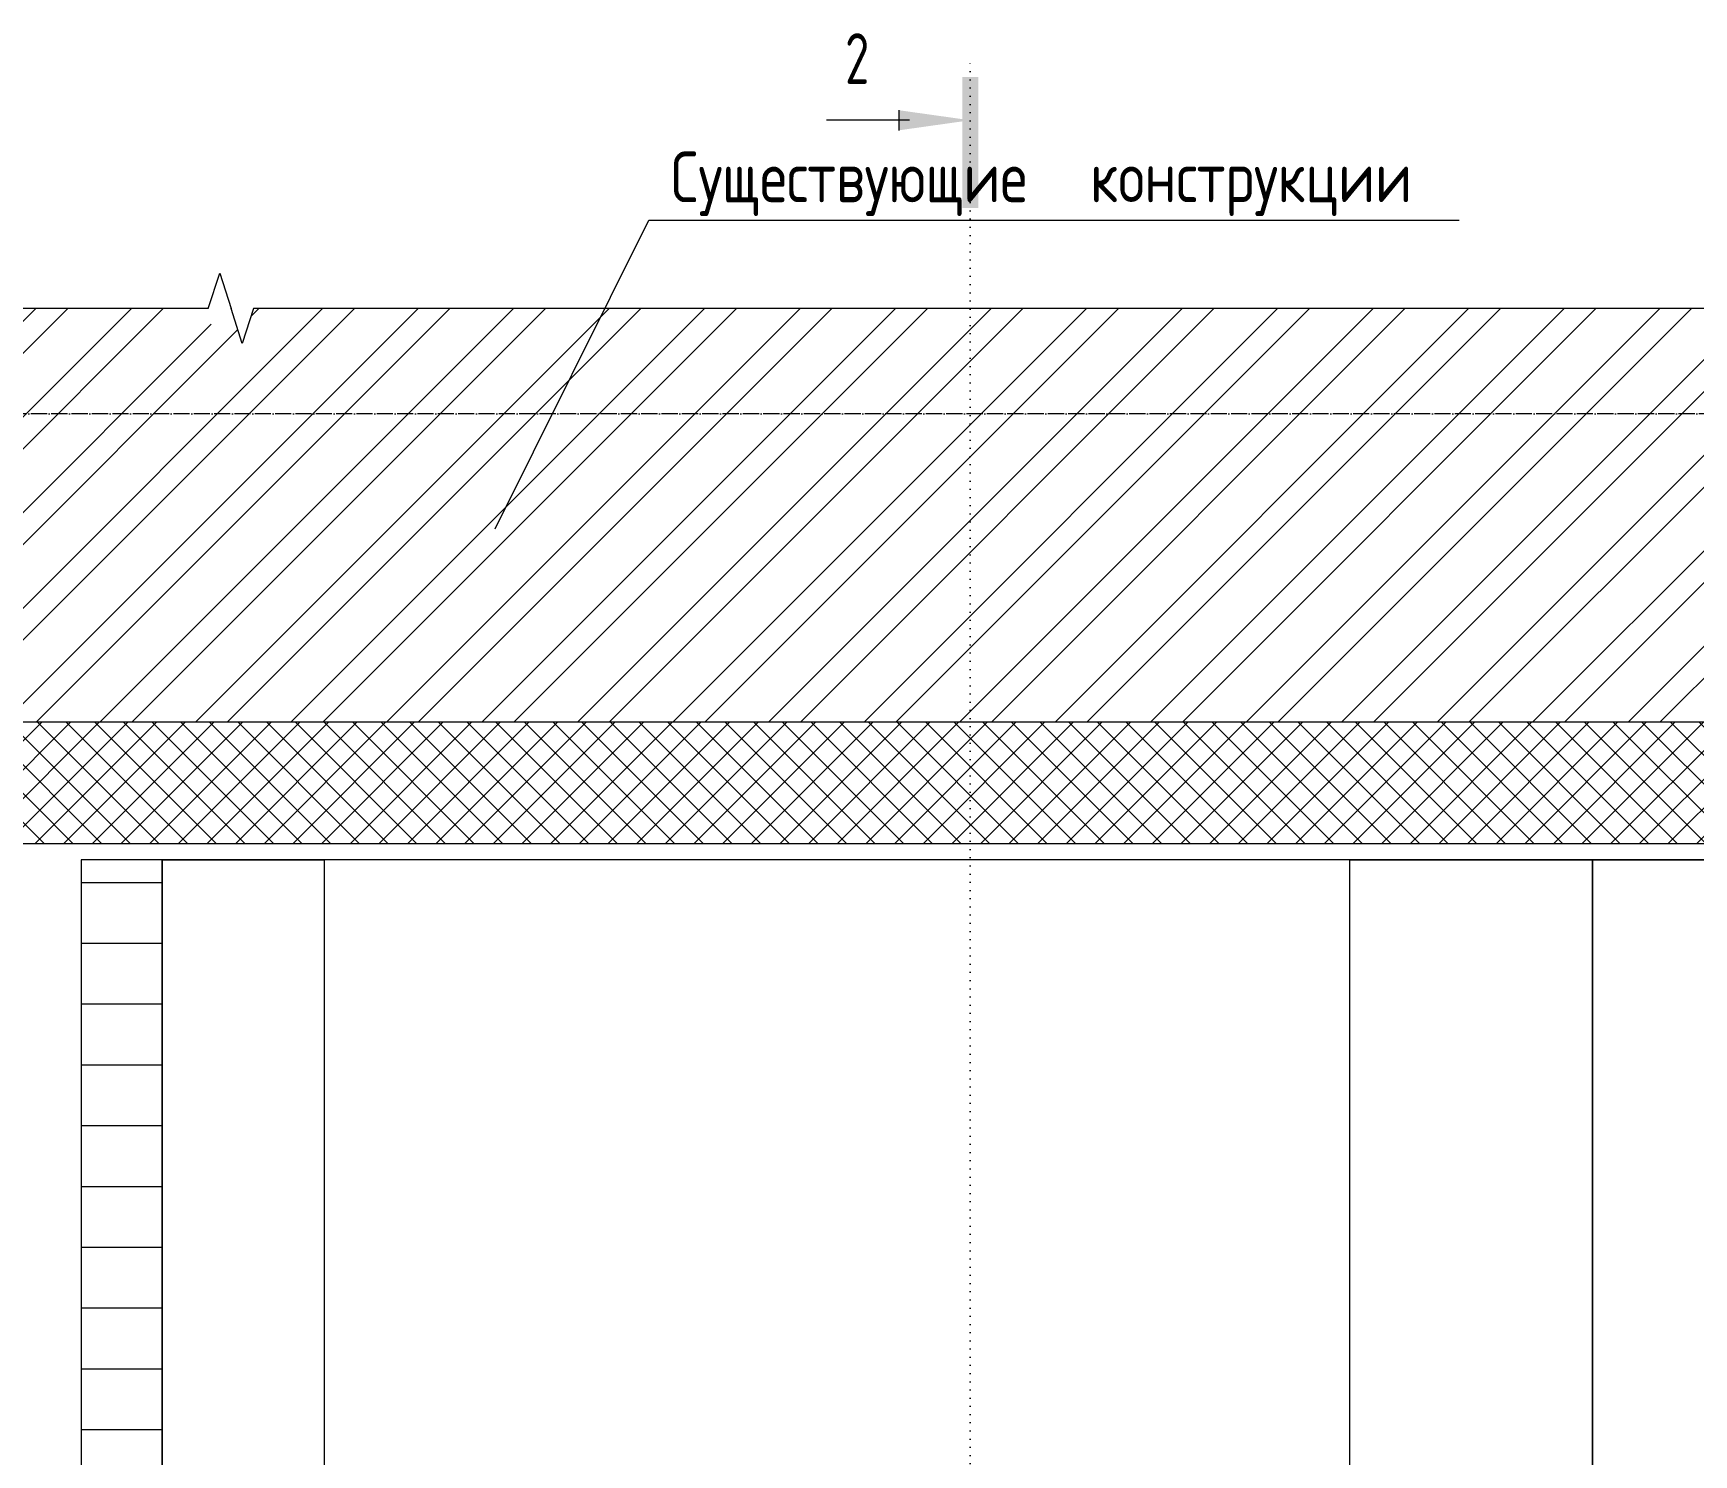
# Model space of a CAD drawing. Header units: millimetres. Extents: x 38797 to 82950, y -34477 to 2697.
# Drawn here: x 40916 to 42965, y -32349 to -30596 of the extents above; entities that cross this region are included whole.
import ezdxf

# ---------------------------------------------------------------- set-up
doc = ezdxf.new("R2010")
doc.units = ezdxf.units.MM
doc.linetypes.add('02 Штрихпунктирная _20 мм_', pattern=[25, 20, -2.5, 0, -2.5])
doc.linetypes.add('04 Пунктир 10мм', pattern=[10, 0, -10])
for name, color, linetype, lineweight in [('AA_Oformlenie', 7, 'Continuous', 9), ('AA_Razrez', 7, 'Continuous', 9), ('AA_Vinoska', 7, 'Continuous', 9), ('AF_Element', 7, 'Continuous', 20), ('AF_Element_Опалубка', 253, 'Continuous', 20), ('AF_Perekritie', 7, 'Continuous', 20), ('AF_Perekritie_Опалубка', 253, 'Continuous', 20), ('AF_Pokritie', 7, 'Continuous', 9), ('AF_Stena', 7, 'Continuous', 60), ('AF_Stena_Опалубка', 253, 'Continuous', 20), ('KR_Fundament', 7, 'Continuous', 20), ('Оси', 7, 'Continuous', 9)]:
    doc.layers.add(name, color=color, linetype=linetype, lineweight=lineweight)
doc.styles.add('GOST Common', font='GOST_Common.ttf', dxfattribs={"width": 0.85, "height": 62.5})
doc.styles.add('ISOCPEUR_1', font='isocpeur.TTF', dxfattribs={"width": 0.7, "height": 62.5})
pattern_1 = [(0, (0, -65017.99), (0, 75), [])]

# ---------------------------------------------------------------- blocks, each defined once
blk = doc.blocks.new('Лестница - Лестница-3665204-ВК_КМ')
at = {"layer": 'AF_Perekritie'}
for p, q in [((42540.1, -31615), (42840.1, -31615)), ((42540.1, -31615), (42540.1, -33065)), ((44040, -31615), (42840.1, -31615)), ((42840.1, -31615), (42840.1, -33065))]:
    blk.add_line(p, q, dxfattribs=at)
blk = doc.blocks.new('Песок ср крупн - Песок ср крупн-3745068-ВК_КМ')
at = {"layer": 'AF_Element', "lineweight": 9}
for p, q in [((42840.1, -31615), (44440.1, -31615)), ((42840.1, -33065), (42840.1, -31615)), ((44440.1, -33065), (42840.1, -33065))]:
    blk.add_line(p, q, dxfattribs=at)
blk = doc.blocks.new('011_ЛинияОбрыва _ЭлУзла_Линия_ - Тип 1-3803213-ВК_КМ')
at = {"layer": 'AA_Oformlenie'}
for p, q in [((0, 0), (3692.5, 0)), ((3748.2, 0), (5723.5, 0))]:
    blk.add_line(p, q, dxfattribs=at)
blk = doc.blocks.new('Разрез - Номер узла_ спереди-394134-ВК_КМ')
at = {"layer": 'AA_Razrez'}
for points in [[(7.329, 0.404), (7.329, -0.394), (0.873, -0.394), (0.873, 0.404)], [(3.497, -3.533), (2.503, -3.533), (3, 0)]]:
    blk.add_hatch(color=256, dxfattribs=at).paths.add_polyline_path(points)
for p, q in [((3, -3), (3, -7.096)), ((2.503, -3.533), (3.497, -3.533))]:
    blk.add_line(p, q, dxfattribs=at)
blk = doc.blocks.new('010_Текст с выноской - Текст 2 строки-3840104-ВК_КМ')
at = {"layer": 'AA_Vinoska'}
blk.add_line((-20, 0), (20, 0), dxfattribs=at)

msp = doc.modelspace()

# ---------------------------------------------------------------- hatches: boundary and pattern name
at = {"layer": 'AF_Pokritie'}
h = msp.add_hatch(dxfattribs=at)
h.set_pattern_fill('FP_1', color=256, style=0, pattern_type=2)
h.set_pattern_definition(pattern_1)
h.paths.add_polyline_path([(40975.0616, -33365), (44740.0616, -33365), (44740.0616, -31615), (44640.0616, -31615), (44640.0616, -33265), (41075.0616, -33265), (41075.0616, -31615), (40975.0616, -31615), (40975.0616, -33333.1834)])
h = msp.add_hatch(dxfattribs=at)
h.set_pattern_fill('FP_1', color=256, style=0, pattern_type=2)
h.set_pattern_definition(pattern_1)
h.paths.add_polyline_path([(40975.0616, -33365), (44740.0616, -33365), (44740.0616, -31615), (44640.0616, -31615), (44640.0616, -33265), (41075.0616, -33265), (41075.0616, -31615), (40975.0616, -31615), (40975.0616, -33333.1834)])
at = {"layer": 'AF_Stena', "lineweight": 9}
h = msp.add_hatch(dxfattribs=at)
h.set_pattern_fill('FP_2', color=256, style=0, pattern_type=2)
h.set_pattern_definition([(45, (0, -65017.99), (-58.93311, 58.93311), []), (45, (39.29, -65017.99), (-58.93311, 58.93311), [])])
h.paths.add_polyline_path([(39199.8389, -31445), (44880.0616, -31445), (44880.0616, -31292.5), (44836.7603, -31278.75), (44880.0616, -31265), (44860.4353, -31265), (44860.4353, -31236.8457), (44880.0616, -31236.8457), (44880.0616, -30935), (41187.5616, -30935), (41173.8116, -30978.3013), (41160.0616, -30935), (41160.0616, -30954.6264), (41131.9073, -30954.6264), (41131.9073, -30935), (39156.5376, -30935), (39156.5376, -31237.5), (39199.8389, -31251.25), (39156.5376, -31265), (39176.164, -31265), (39176.164, -31293.1543), (39156.5376, -31293.1543), (39156.5376, -31445), (39176.164, -31445)])
h = msp.add_hatch(dxfattribs=at)
h.set_pattern_fill('FP_3', color=256, style=0, pattern_type=2)
h.set_pattern_definition([(45, (0, -65017.993), (-17.67767, 17.67767), []), (135, (0, -65017.993), (-17.67767, -17.67767), [])])
h.paths.add_polyline_path([(39156.5376, -31595), (44880.0616, -31595), (44880.0616, -31445), (39156.5376, -31445)])

# ---------------------------------------------------------------- linework, layer by layer
at = {"layer": 'AA_Razrez', "linetype": '04 Пунктир 10мм'}
msp.add_line((42072.2415, -33824.4116), (42072.2415, -30627.9421), dxfattribs=at)
at = {"layer": 'AA_Vinoska'}
for p, q in [((41486.021, -31206.7069), (41675.5615, -30826.0858)), ((41131.9073, -30935), (41145.9844, -30891.6749)), ((41145.9844, -30891.6749), (41160.0616, -30935)), ((41173.8116, -30978.3013), (41160.0616, -30935)), ((41187.5616, -30935), (41173.8116, -30978.3013))]:
    msp.add_line(p, q, dxfattribs=at)
at = {"layer": 'AF_Pokritie'}
for p, q in [((44740.0616, -31615), (40975.0616, -31615)), ((40975.0616, -31615), (40975.0616, -33365))]:
    msp.add_line(p, q, dxfattribs=at)
at = {"layer": 'AF_Stena_Опалубка', "lineweight": 9}
for p, q in [((41131.9073, -30935), (39156.5376, -30935)), ((44880.0616, -30935), (41187.5616, -30935)), ((39156.5376, -31595), (44880.0616, -31595)), ((41075.0616, -33265), (41075.0616, -31615)), ((41075.0616, -31615), (41275.0616, -31615)), ((41275.0616, -31615), (41275.0616, -33065))]:
    msp.add_line(p, q, dxfattribs=at)
at = {"layer": 'AF_Stena_Опалубка'}
msp.add_line((39156.5376, -31445), (44880.0616, -31445), dxfattribs=at)
at = {"layer": 'KR_Fundament'}
for p, q in [((44640.0616, -31615), (41075.0616, -31615)), ((41075.0616, -31615), (41075.0616, -33265))]:
    msp.add_line(p, q, dxfattribs=at)
at = {"layer": 'Оси', "linetype": '02 Штрихпунктирная _20 мм_'}
msp.add_line((44873.7779, -31065), (39126.3624, -31065), dxfattribs=at)

# ---------------------------------------------------------------- block references
at = {"layer": 'AA_Oformlenie', "rotation": 180}
msp.add_blockref('011_ЛинияОбрыва _ЭлУзла_Линия_ - Тип 1-3803213-ВК_КМ', (44880.0616, -30935), dxfattribs=at)
at = {"layer": 'AA_Razrez', "xscale": 24.99999999999999, "yscale": 24.99999999999999, "zscale": 24.99999999999999, "rotation": 269.9999999999998}
msp.add_blockref('Разрез - Номер узла_ спереди-394134-ВК_КМ', (42072.2415, -30627.9421), dxfattribs=at)
at = {"layer": 'AA_Vinoska', "xscale": 25, "yscale": 25, "zscale": 25}
msp.add_blockref('010_Текст с выноской - Текст 2 строки-3840104-ВК_КМ', (42175.5615, -30826.0858), dxfattribs=at)
at = {"layer": 'AF_Element_Опалубка', "lineweight": 9}
msp.add_blockref('Песок ср крупн - Песок ср крупн-3745068-ВК_КМ', (0, 0), dxfattribs=at)
at = {"layer": 'AF_Perekritie_Опалубка'}
msp.add_blockref('Лестница - Лестница-3665204-ВК_КМ', (0, 0), dxfattribs=at)

# ---------------------------------------------------------------- texts
at = {"layer": 'AA_Razrez', "insert": (41917.7198, -30595.5767), "char_height": 62.5, "width": 37.879734, "attachment_point": 1, "style": 'ISOCPEUR_1'}
msp.add_mtext('\\fISOCPEUR|b0|i0|c204|p34|;\\W.7;2', dxfattribs=at)
at = {"layer": 'AA_Vinoska', "char_height": 62.5, "attachment_point": 1, "style": 'GOST Common'}
for s, insert, width in [('Существующие', (41702.8623, -30741.5282), 604.773008), ('\\fGOST Common|b0|i0|c204|p34|;\\W.85; ', (42201.85, -30741.5282), 22.146617), ('конструкции', (42220.1228, -30741.5282), 516.186539)]:
    msp.add_mtext(s, dxfattribs=dict(at, insert=insert, width=width))

doc.saveas('drawing.dxf')
